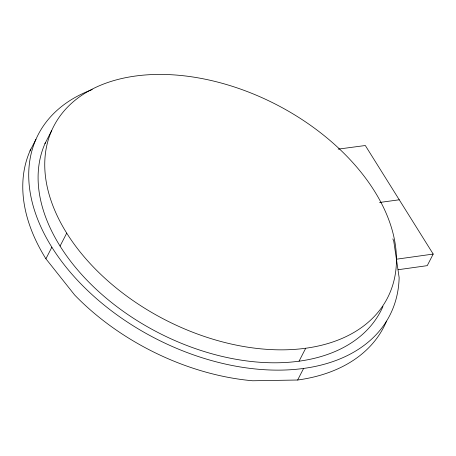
<?xml version="1.0" encoding="UTF-8"?>
<svg xmlns="http://www.w3.org/2000/svg" width="456" height="456" viewBox="0 0 456 456"><rect width="100%" height="100%" fill="white"/><g stroke="black" fill="none" stroke-linecap="round" stroke-linejoin="round"><path stroke-width="0.68" d="M29.988 150.936L35.944 139.359M44.95 143.697L51.602 130.747M386.545 321.121A197.665 127.583 27.2 0 1 297.648 380.019L252.692 380.766A197.665 127.583 27.2 0 1 74.687 295.043L45.913 258.786L51.864 247.203M60.067 246.086L66.718 233.136A187.661 121.131 27.2 0 1 223.828 83.761A187.661 121.131 27.2 0 1 371.258 319.502A187.661 121.131 27.2 0 1 66.718 233.136M299.062 361.186L305.719 348.236M297.648 380.019L303.599 368.437M338.147 149.129L365.313 145.515L433.2 254.066L427.249 265.648L398.105 269.724M396.429 259.207L433.2 254.066M379.552 202.481L399.257 199.791M392.815 238.893L393.71 240.819L399.142 277.601A197.665 127.583 27.2 0 1 135.694 327.351A197.665 127.583 27.2 0 1 92.254 89.57M382.949 306.472A187.661 121.131 27.2 0 1 164.348 335.702A187.661 121.131 27.2 0 1 45.52 142.42M45.913 258.786A197.665 127.583 27.2 0 1 30.843 149.055"/></g></svg>
